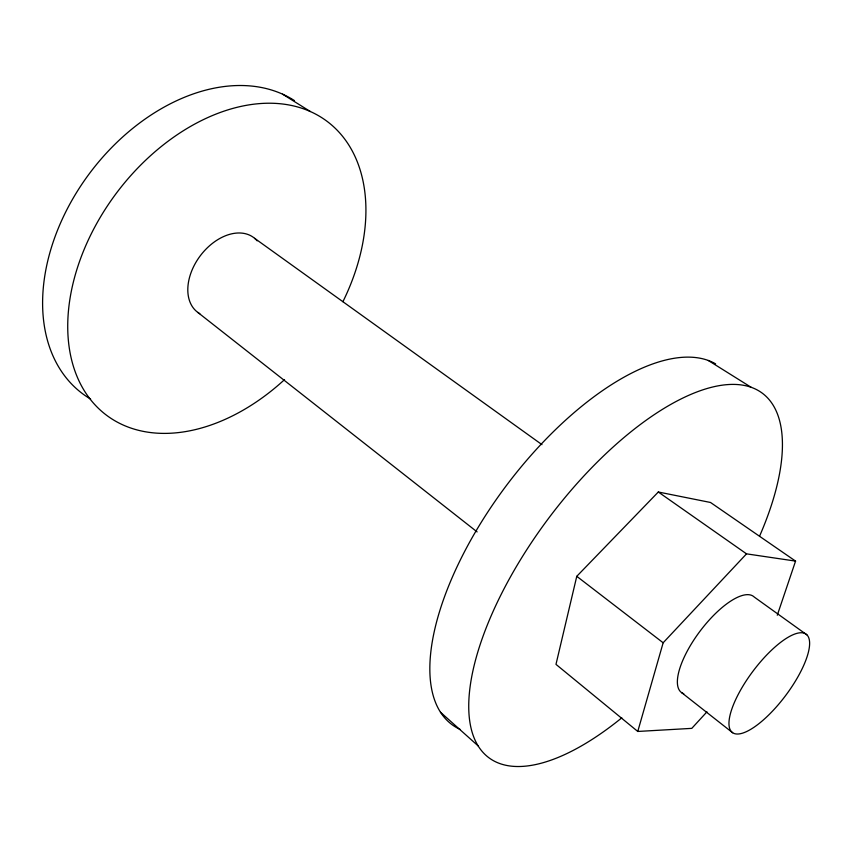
<?xml version="1.0" encoding="UTF-8"?>
<svg xmlns="http://www.w3.org/2000/svg" width="852" height="852" viewBox="0 0 852 852"><rect width="100%" height="100%" fill="white"/><g stroke="black" fill="none" stroke-linecap="round" stroke-linejoin="round"><path stroke-width="1.28" d="M777.28 615.219L795.566 561.106L710.515 502.478L658.308 492.009L576.772 576.314L555.983 664.368L637.765 731.453L691.792 728.364L706.947 711.835M637.765 731.453L663.154 642.781L746.522 553.853L795.566 561.106M282.576 94.167L310.32 111.516M708.278 360.471L751.059 387.234M658.308 492.009L746.522 553.853M254.62 238.315L541.968 444.637M806.919 634.868A61.461 20.363 -53.1 0 0 737.853 695.147A61.461 20.363 -53.1 0 0 763.104 720.185A61.461 20.363 -53.1 0 0 806.919 634.868L754.276 597.071A60.055 21.896 -53.1 0 0 698.587 633.132A60.055 21.896 -53.1 0 0 683.751 693.698M576.772 576.314L663.154 642.781M197.824 312.418L477.12 531.914M681.675 692.665L732.656 732.741M440.452 712.197L478.153 745.894M199.815 313.706A46.69 31.748 -53.1 0 1 201.178 254.62A46.69 31.748 -53.1 0 1 257.155 240.839M284.536 379.619A183.712 125.414 -53.1 0 1 68.916 345.369A183.712 125.414 -53.1 0 1 249.114 104.86A183.712 125.414 -53.1 0 1 342.919 301.693M90.621 399.077A180.933 126.511 -53.1 0 1 83.091 182.435A180.933 126.511 -53.1 0 1 294.441 100.589M460.325 729.504A223.575 99.737 -53.1 0 1 496.024 499.858A223.575 99.737 -53.1 0 1 715.627 363.868M621.79 717.831A227.846 95.871 -53.1 0 1 471.806 676.254A227.846 95.871 -53.1 0 1 682.633 398.161A227.846 95.871 -53.1 0 1 759.664 535.951"/></g></svg>
